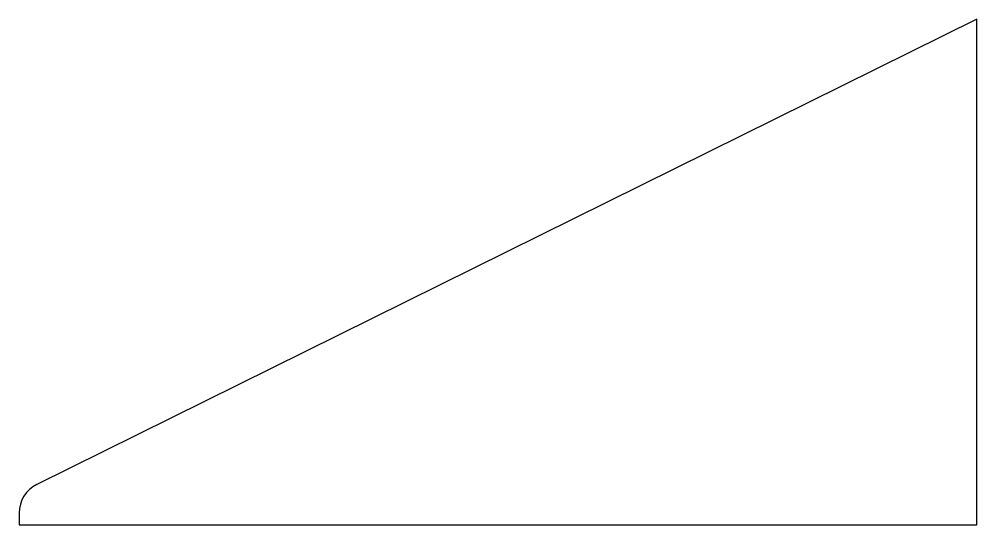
# Model space of a CAD drawing. Header units: millimetres. Extents: x -216 to 237, y 230 to 470.
import ezdxf

# ---------------------------------------------------------------- set-up
doc = ezdxf.new("R2010")
doc.units = ezdxf.units.MM
doc.layers.get('0').update_dxf_attribs({"linetype": 'CONTINUOUS'})

msp = doc.modelspace()

# ---------------------------------------------------------------- linework, layer by layer
msp.add_lwpolyline([(-207.41, 249.33, 0.285099), (-215.75, 235.89), (-215.75, 230.2), (237.12, 230.2), (237.12, 469.5)], format="xyb", close=True)

doc.saveas('drawing.dxf')
